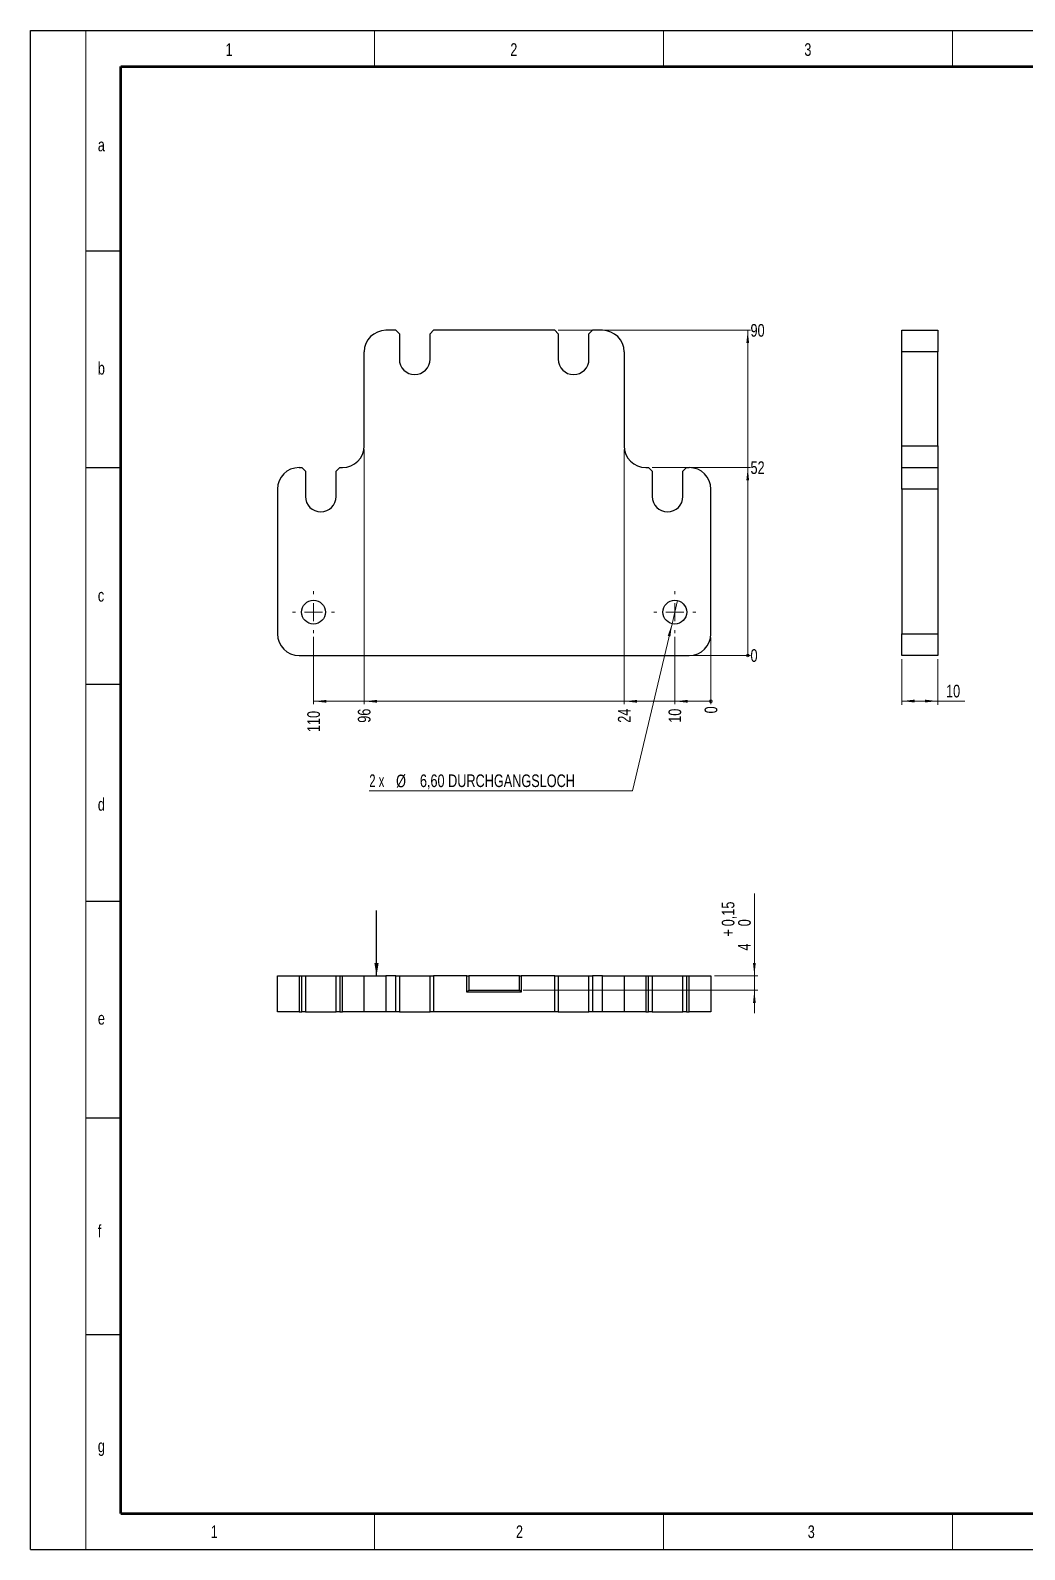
# Model space of a CAD drawing. Header units: millimetres. Extents: x 0 to 594, y 0 to 421.
# Drawn here: x 0 to 275.2, y 0 to 420.5 of the extents above; entities that cross this region are included whole.
import ezdxf

# ---------------------------------------------------------------- set-up
doc = ezdxf.new("R2010")
doc.units = ezdxf.units.MM
doc.styles.add('SLDTEXTSTYLE2', font='TXT', dxfattribs={"width": 0.75})
doc.styles.add('SLDTEXTSTYLE4', font='TXT', dxfattribs={"width": 0.666667})
doc.dimstyles.new('SLDDIMSTYLE0', dxfattribs={"dimtxt": 3.5, "dimasz": 0.254, "dimexe": 0, "dimexo": 0.0625, "dimgap": 0.875, "dimtad": 0, "dimtih": 1, "dimtoh": 1, "dimdec": 0, "dimrnd": 1e-09, "dimdsep": 46, "dimtxsty": 'SLDTEXTSTYLE2', "dimblk1": 'ORIGIN', "dimblk2": 'ORIGIN', "dimsah": 1, "dimcen": 0.09, "dimadec": 0, "dimazin": 2, "dimtfac": 1, "dimtdec": 3, "dimtofl": 0, "dimtmove": 0, "dimatfit": 3, "dimldrblk": 'ORIGIN', "dimfxl": 1, "dimfrac": 2, "dimtolj": 1, "dimtzin": 12, "dimarcsym": 0})
doc.dimstyles.new('SLDDIMSTYLE1', dxfattribs={"dimtxt": 3.5, "dimasz": 3.556, "dimexe": 0, "dimexo": 0.0625, "dimgap": 0.875, "dimtad": 0, "dimtih": 1, "dimtoh": 1, "dimrnd": 1e-09, "dimzin": 12, "dimdsep": 46, "dimtxsty": 'SLDTEXTSTYLE2', "dimsah": 1, "dimcen": 0.09, "dimadec": 0, "dimazin": 3, "dimtfac": 1, "dimtdec": 3, "dimtofl": 0, "dimtmove": 0, "dimatfit": 3, "dimfxl": 1, "dimfrac": 2, "dimtolj": 1, "dimtzin": 12, "dimarcsym": 0})
doc.dimstyles.new('SLDDIMSTYLE2', dxfattribs={"dimtxt": 3.5, "dimasz": 3.556, "dimexe": 0, "dimexo": 0.0625, "dimgap": 0.875, "dimtad": 0, "dimtih": 1, "dimtoh": 1, "dimrnd": 1e-09, "dimzin": 4, "dimdsep": 46, "dimtxsty": 'SLDTEXTSTYLE2', "dimblk1": 'NONE', "dimsah": 1, "dimcen": 0, "dimadec": 0, "dimazin": 1, "dimtfac": 1, "dimtdec": 3, "dimtmove": 0, "dimatfit": 3, "dimldrblk": 'NONE', "dimfxl": 1, "dimfrac": 2, "dimtolj": 1, "dimtzin": 12, "dimarcsym": 0})
doc.dimstyles.new('SLDDIMSTYLE3', dxfattribs={"dimtxt": 3.5, "dimasz": 3.556, "dimexe": 0, "dimexo": 0.0625, "dimgap": 0.875, "dimtad": 1, "dimrnd": 1e-09, "dimzin": 12, "dimdsep": 46, "dimtxsty": 'SLDTEXTSTYLE2', "dimsah": 1, "dimcen": 0.09, "dimadec": 0, "dimazin": 3, "dimtfac": 1, "dimtdec": 3, "dimtofl": 0, "dimtmove": 0, "dimatfit": 3, "dimfxl": 1, "dimfrac": 2, "dimtolj": 1, "dimtzin": 12, "dimarcsym": 0})
doc.dimstyles.new('SLDDIMSTYLE6', dxfattribs={"dimtxt": 3.5, "dimasz": 3.556, "dimexe": 0, "dimexo": 0.0625, "dimgap": 0.875, "dimtad": 1, "dimrnd": 1e-09, "dimzin": 12, "dimdsep": 46, "dimtxsty": 'SLDTEXTSTYLE2', "dimsah": 1, "dimcen": 0.09, "dimadec": 0, "dimazin": 3, "dimtol": 1, "dimtp": 0.15, "dimtfac": 1, "dimtmove": 0, "dimatfit": 0, "dimfxl": 1, "dimfrac": 2, "dimtolj": 1, "dimarcsym": 0})
doc.dimstyles.new('SLDDIMSTYLE8', dxfattribs={"dimtxt": 0.18, "dimasz": 3.556, "dimexe": 0, "dimexo": 0.0625, "dimgap": 0, "dimtad": 0, "dimtih": 1, "dimtoh": 1, "dimdec": 0, "dimrnd": 1e-09, "dimzin": 0, "dimdsep": 46, "dimtxsty": 'Standard', "dimsah": 1, "dimcen": 0.09, "dimadec": 0, "dimazin": 0, "dimtfac": 3.556, "dimtdec": 0, "dimtofl": 0, "dimtmove": 0, "dimatfit": 3, "dimfxl": 1, "dimfrac": 2, "dimtolj": 1, "dimtzin": 0, "dimarcsym": 0})

# ---------------------------------------------------------------- blocks, each defined once
blk = doc.blocks.new('_Origin')
at = {"color": 0, "linetype": 'ByBlock', "lineweight": -2}
blk.add_line((0, 0), (-1, 0), dxfattribs=at)
blk.add_circle((0, 0), 0.5, dxfattribs=at)
blk = doc.blocks.new('_D')
at = {"color": 7, "linetype": 'Continuous', "lineweight": 0}
blk.add_line((188.39, 252.49), (188.39, 234.03), dxfattribs=at)
at = {"color": 7, "linetype": 'Continuous', "lineweight": 18, "xscale": 0.762, "yscale": 0.762}
blk.add_blockref('_Origin', (188.39, 234.8), dxfattribs=at)
at = {"color": 7, "linetype": 'Continuous', "lineweight": 18, "insert": (186.65, 231.45), "char_height": 3.5, "attachment_point": 1, "rotation": 90, "style": 'SLDTEXTSTYLE2'}
blk.add_mtext('0', dxfattribs=at)
blk = doc.blocks.new('_D_1')
at = {"color": 7, "linetype": 'Continuous', "lineweight": 0}
for p, q in [((178.39, 252.69), (178.39, 234.03)), ((188.39, 234.8), (178.39, 234.8))]:
    blk.add_line(p, q, dxfattribs=at)
at = {"color": 7, "linetype": 'Continuous', "lineweight": 18}
blk.add_solid([(178.39, 234.8), (181.94, 234.42), (181.94, 235.18)], dxfattribs=at)
at = {"color": 7, "linetype": 'Continuous', "lineweight": 18, "insert": (176.65, 228.86), "char_height": 3.5, "attachment_point": 1, "rotation": 90, "style": 'SLDTEXTSTYLE2'}
blk.add_mtext('10', dxfattribs=at)
blk = doc.blocks.new('_D_2')
at = {"color": 7, "linetype": 'Continuous', "lineweight": 0}
for p, q in [((164.39, 304.49), (164.39, 234.03)), ((178.39, 234.8), (164.39, 234.8))]:
    blk.add_line(p, q, dxfattribs=at)
at = {"color": 7, "linetype": 'Continuous', "lineweight": 18}
blk.add_solid([(164.39, 234.8), (167.94, 234.42), (167.94, 235.18)], dxfattribs=at)
at = {"color": 7, "linetype": 'Continuous', "lineweight": 18, "insert": (162.65, 228.86), "char_height": 3.5, "attachment_point": 1, "rotation": 90, "style": 'SLDTEXTSTYLE2'}
blk.add_mtext('24', dxfattribs=at)
blk = doc.blocks.new('_D_3')
at = {"color": 7, "linetype": 'Continuous', "lineweight": 0}
for p, q in [((92.39, 304.49), (92.39, 234.03)), ((164.39, 234.8), (92.39, 234.8))]:
    blk.add_line(p, q, dxfattribs=at)
at = {"color": 7, "linetype": 'Continuous', "lineweight": 18}
blk.add_solid([(92.39, 234.8), (95.94, 234.42), (95.94, 235.18)], dxfattribs=at)
at = {"color": 7, "linetype": 'Continuous', "lineweight": 18, "insert": (90.65, 228.86), "char_height": 3.5, "attachment_point": 1, "rotation": 90, "style": 'SLDTEXTSTYLE2'}
blk.add_mtext('96', dxfattribs=at)
blk = doc.blocks.new('_D_4')
at = {"color": 7, "linetype": 'Continuous', "lineweight": 0}
for p, q in [((78.39, 252.69), (78.39, 234.03)), ((92.39, 234.8), (78.39, 234.8))]:
    blk.add_line(p, q, dxfattribs=at)
at = {"color": 7, "linetype": 'Continuous', "lineweight": 18}
blk.add_solid([(78.39, 234.8), (81.94, 234.42), (81.94, 235.18)], dxfattribs=at)
at = {"color": 7, "linetype": 'Continuous', "lineweight": 18, "insert": (76.65, 226.28), "char_height": 3.5, "attachment_point": 1, "rotation": 90, "style": 'SLDTEXTSTYLE2'}
blk.add_mtext('110', dxfattribs=at)
blk = doc.blocks.new('_D_5')
at = {"color": 7, "linetype": 'Continuous', "lineweight": 0}
blk.add_line((183.39, 247.49), (199.35, 247.49), dxfattribs=at)
at = {"color": 7, "linetype": 'Continuous', "lineweight": 18, "xscale": 0.762, "yscale": 0.762}
blk.add_blockref('_Origin', (198.58, 247.49), dxfattribs=at)
at = {"color": 7, "linetype": 'Continuous', "lineweight": 18, "insert": (199.35, 249.22), "char_height": 3.5, "attachment_point": 1, "style": 'SLDTEXTSTYLE2'}
blk.add_mtext('0', dxfattribs=at)
blk = doc.blocks.new('_D_6')
at = {"color": 7, "linetype": 'Continuous', "lineweight": 0}
for p, q in [((172.14, 299.49), (199.35, 299.49)), ((198.58, 247.49), (198.58, 299.49))]:
    blk.add_line(p, q, dxfattribs=at)
at = {"color": 7, "linetype": 'Continuous', "lineweight": 18}
blk.add_solid([(198.58, 299.49), (198.2, 295.93), (198.96, 295.93)], dxfattribs=at)
at = {"color": 7, "linetype": 'Continuous', "lineweight": 18, "insert": (199.35, 301.22), "char_height": 3.5, "attachment_point": 1, "style": 'SLDTEXTSTYLE2'}
blk.add_mtext('52', dxfattribs=at)
blk = doc.blocks.new('_D_7')
at = {"color": 7, "linetype": 'Continuous', "lineweight": 0}
for p, q in [((146.14, 337.49), (199.35, 337.49)), ((198.58, 299.49), (198.58, 337.49))]:
    blk.add_line(p, q, dxfattribs=at)
at = {"color": 7, "linetype": 'Continuous', "lineweight": 18}
blk.add_solid([(198.58, 337.49), (198.2, 333.93), (198.96, 333.93)], dxfattribs=at)
at = {"color": 7, "linetype": 'Continuous', "lineweight": 18, "insert": (199.35, 339.22), "char_height": 3.5, "attachment_point": 1, "style": 'SLDTEXTSTYLE2'}
blk.add_mtext('90', dxfattribs=at)
blk = doc.blocks.new('_D_8')
at = {"color": 7, "linetype": 'Continuous', "lineweight": 0}
for p, q in [((179.15, 262.7), (177.62, 256.28)), ((177.62, 256.28), (166.64, 210)), ((166.64, 210), (93.82, 210))]:
    blk.add_line(p, q, dxfattribs=at)
at = {"color": 7, "linetype": 'Continuous', "lineweight": 18}
blk.add_solid([(177.62, 256.28), (176.43, 252.9), (177.17, 252.73)], dxfattribs=at)
at = {"color": 7, "linetype": 'Continuous', "lineweight": 18, "char_height": 3.5, "attachment_point": 1}
for s, insert, style in [('2 x', (93.82, 214.56), 'SLDTEXTSTYLE4'), ('%%c', (101.24, 214.51), 'SLDTEXTSTYLE2'), ('6,60 DURCHGANGSLOCH', (107.83, 214.56), 'SLDTEXTSTYLE2')]:
    blk.add_mtext(s, dxfattribs=dict(at, insert=insert, style=style))
blk = doc.blocks.new('_None')
blk = doc.blocks.new('SW_CENTERMARKSYMBOL_0')
at = {"color": 0, "linetype": 'Continuous', "lineweight": 18}
for p, q in [((0, 5), (0, 5.8)), ((-5, 0), (-5.8, 0)), ((0, 0), (-2.5, 0)), ((0, 0), (0, 2.5)), ((0, 0), (0, -2.5)), ((0, 0), (2.5, 0)), ((5, 0), (5.8, 0)), ((0, -5), (0, -5.8))]:
    blk.add_line(p, q, dxfattribs=at)
blk = doc.blocks.new('SW_CENTERMARKSYMBOL_1')
at = {"color": 0, "linetype": 'Continuous', "lineweight": 18}
for p, q in [((0, 5), (0, 5.8)), ((-5, 0), (-5.8, 0)), ((0, 0), (-2.5, 0)), ((0, 0), (0, 2.5)), ((0, 0), (0, -2.5)), ((0, 0), (2.5, 0)), ((5, 0), (5.8, 0)), ((0, -5), (0, -5.8))]:
    blk.add_line(p, q, dxfattribs=at)
blk = doc.blocks.new('_D_9')
at = {"color": 7, "linetype": 'Continuous', "lineweight": 0}
for p, q in [((241.21, 246.49), (241.21, 233.86)), ((251.21, 246.49), (251.21, 233.86)), ((241.21, 234.86), (251.21, 234.86)), ((251.21, 234.86), (258.65, 234.86))]:
    blk.add_line(p, q, dxfattribs=at)
at = {"color": 7, "linetype": 'Continuous', "lineweight": 18}
for points in [[(241.21, 234.86), (244.76, 234.48), (244.76, 235.25)], [(251.21, 234.86), (247.65, 235.25), (247.65, 234.48)]]:
    blk.add_solid(points, dxfattribs=at)
at = {"color": 7, "linetype": 'Continuous', "lineweight": 18, "insert": (253.48, 239.38), "char_height": 3.5, "attachment_point": 1, "style": 'SLDTEXTSTYLE2'}
blk.add_mtext('10', dxfattribs=at)
blk = doc.blocks.new('_D_26')
at = {"color": 7, "linetype": 'Continuous', "lineweight": 0}
for p, q in [((200.42, 158.81), (200.42, 181.58)), ((189.39, 158.81), (201.42, 158.81)), ((200.42, 158.81), (200.42, 154.81)), ((136.41, 154.81), (201.42, 154.81)), ((200.42, 154.81), (200.42, 148.46))]:
    blk.add_line(p, q, dxfattribs=at)
at = {"color": 7, "linetype": 'Continuous', "lineweight": 18}
for points in [[(200.42, 158.81), (200.8, 162.37), (200.04, 162.37)], [(200.42, 154.81), (200.04, 151.26), (200.8, 151.26)]]:
    blk.add_solid(points, dxfattribs=at)
at = {"color": 7, "linetype": 'Continuous', "lineweight": 18, "char_height": 3.5, "attachment_point": 1, "rotation": 90, "style": 'SLDTEXTSTYLE2'}
for s, insert in [('0,15', (191.39, 172.53)), ('0', (195.91, 172.53)), ('+', (191.39, 169.7)), ('4', (195.86, 165.82))]:
    blk.add_mtext(s, dxfattribs=dict(at, insert=insert))

msp = doc.modelspace()

# ---------------------------------------------------------------- linework, layer by layer
at = {"color": 7, "linetype": 'Continuous', "lineweight": 25}
for p, q in [((0, 0), (0, 420.5)), ((0, 420.5), (593.962, 420.5)), ((15.335, 359.5), (25, 359.5)), ((101.136, 337.487), (98.386, 337.487)), ((102.136, 336.487), (101.136, 337.487)), ((102.136, 336.487), (102.136, 329.487)), ((111.636, 337.487), (110.636, 336.487)), ((110.636, 329.487), (110.636, 336.487)), ((145.136, 337.487), (111.636, 337.487)), ((146.136, 336.487), (145.136, 337.487)), ((146.136, 336.487), (146.136, 329.487)), ((155.636, 337.487), (154.636, 336.487)), ((154.636, 329.487), (154.636, 336.487)), ((158.386, 337.487), (155.636, 337.487)), ((241.206, 337.487), (251.206, 337.487)), ((241.206, 331.487), (241.206, 337.487)), ((251.206, 337.487), (251.206, 331.487)), ((92.386, 305.487), (92.386, 331.487)), ((164.386, 331.487), (164.386, 305.487)), ((251.206, 331.487), (241.206, 331.487)), ((241.206, 305.487), (241.206, 331.487)), ((251.206, 305.487), (251.206, 331.487)), ((241.206, 305.487), (251.206, 305.487)), ((241.206, 299.487), (241.206, 305.487)), ((251.206, 305.487), (251.206, 299.487)), ((15.335, 299.5), (25, 299.5)), ((74.386, 299.487), (75.136, 299.487)), ((76.136, 298.487), (75.136, 299.487)), ((85.636, 299.487), (84.636, 298.487)), ((85.636, 299.487), (86.386, 299.487)), ((170.386, 299.487), (171.136, 299.487)), ((172.136, 298.487), (171.136, 299.487)), ((181.636, 299.487), (180.636, 298.487)), ((181.636, 299.487), (182.386, 299.487)), ((241.206, 299.487), (251.206, 299.487)), ((241.206, 293.487), (241.206, 299.487)), ((251.206, 299.487), (251.206, 293.487)), ((76.136, 298.487), (76.136, 291.487)), ((84.636, 291.487), (84.636, 298.487)), ((172.136, 298.487), (172.136, 291.487)), ((180.636, 291.487), (180.636, 298.487)), ((68.386, 293.487), (68.386, 253.487)), ((188.386, 253.487), (188.386, 293.487)), ((251.206, 293.487), (241.206, 293.487)), ((241.206, 293.487), (241.206, 253.487)), ((251.206, 293.487), (251.206, 253.487)), ((241.206, 253.487), (251.206, 253.487)), ((241.206, 247.487), (241.206, 253.487)), ((251.206, 253.487), (251.206, 247.487)), ((74.386, 247.487), (182.386, 247.487)), ((251.206, 247.487), (241.206, 247.487)), ((15.335, 239.5), (25, 239.5)), ((15.335, 179.5), (25, 179.5)), ((68.386, 148.814), (68.386, 158.814)), ((68.386, 158.814), (74.386, 158.814)), ((74.386, 158.814), (74.386, 148.814)), ((74.386, 158.814), (75.136, 158.814)), ((75.136, 148.814), (75.136, 158.814)), ((75.136, 158.814), (76.136, 158.814)), ((76.136, 158.814), (76.136, 148.814)), ((76.136, 158.814), (84.636, 158.814)), ((84.636, 148.814), (84.636, 158.814)), ((84.636, 158.814), (85.636, 158.814)), ((85.636, 158.814), (85.636, 148.814)), ((85.636, 158.814), (86.386, 158.814)), ((86.386, 148.814), (86.386, 158.814)), ((86.386, 158.814), (92.386, 158.814)), ((92.386, 148.814), (92.386, 158.814)), ((92.386, 158.814), (98.386, 158.814)), ((98.386, 158.814), (98.386, 148.814)), ((101.136, 158.814), (98.386, 158.814)), ((101.136, 148.814), (101.136, 158.814)), ((101.136, 158.814), (102.136, 158.814)), ((102.136, 158.814), (102.136, 148.814)), ((102.136, 158.814), (110.636, 158.814)), ((110.636, 148.814), (110.636, 158.814)), ((110.636, 158.814), (111.636, 158.814)), ((111.636, 158.814), (111.636, 148.814)), ((120.866, 158.814), (111.636, 158.814)), ((120.866, 154.314), (120.866, 158.814)), ((120.866, 158.814), (121.366, 158.814)), ((121.366, 158.814), (121.366, 154.814)), ((135.406, 158.814), (121.366, 158.814)), ((135.406, 154.814), (135.406, 158.814)), ((135.406, 158.814), (135.906, 158.814)), ((135.906, 158.814), (135.906, 154.314)), ((145.136, 158.814), (135.906, 158.814)), ((145.136, 148.814), (145.136, 158.814)), ((145.136, 158.814), (146.136, 158.814)), ((146.136, 158.814), (146.136, 148.814)), ((146.136, 158.814), (154.636, 158.814)), ((154.636, 148.814), (154.636, 158.814)), ((154.636, 158.814), (155.636, 158.814)), ((155.636, 158.814), (155.636, 148.814)), ((158.386, 158.814), (155.636, 158.814)), ((158.386, 148.814), (158.386, 158.814)), ((158.386, 158.814), (164.386, 158.814)), ((164.386, 158.814), (164.386, 148.814)), ((164.386, 158.814), (170.386, 158.814)), ((170.386, 158.814), (170.386, 148.814)), ((170.386, 158.814), (171.136, 158.814)), ((171.136, 148.814), (171.136, 158.814)), ((171.136, 158.814), (172.136, 158.814)), ((172.136, 158.814), (172.136, 148.814)), ((172.136, 158.814), (180.636, 158.814)), ((180.636, 148.814), (180.636, 158.814)), ((180.636, 158.814), (181.636, 158.814)), ((181.636, 158.814), (181.636, 148.814)), ((181.636, 158.814), (182.386, 158.814)), ((182.386, 148.814), (182.386, 158.814)), ((182.386, 158.814), (188.386, 158.814)), ((188.386, 158.814), (188.386, 148.814)), ((121.366, 154.814), (120.866, 154.314)), ((135.906, 154.314), (120.866, 154.314)), ((121.366, 154.814), (135.406, 154.814)), ((135.406, 154.814), (135.906, 154.314)), ((74.386, 148.814), (68.386, 148.814)), ((74.386, 148.814), (75.136, 148.814)), ((76.136, 148.814), (75.136, 148.814)), ((76.136, 148.814), (84.636, 148.814)), ((85.636, 148.814), (84.636, 148.814)), ((85.636, 148.814), (86.386, 148.814)), ((92.386, 148.814), (86.386, 148.814)), ((98.386, 148.814), (92.386, 148.814)), ((101.136, 148.814), (98.386, 148.814)), ((102.136, 148.814), (101.136, 148.814)), ((102.136, 148.814), (110.636, 148.814)), ((111.636, 148.814), (110.636, 148.814)), ((145.136, 148.814), (111.636, 148.814)), ((146.136, 148.814), (145.136, 148.814)), ((146.136, 148.814), (154.636, 148.814)), ((155.636, 148.814), (154.636, 148.814)), ((158.386, 148.814), (155.636, 148.814)), ((164.386, 148.814), (158.386, 148.814)), ((170.386, 148.814), (164.386, 148.814)), ((170.386, 148.814), (171.136, 148.814)), ((172.136, 148.814), (171.136, 148.814)), ((172.136, 148.814), (180.636, 148.814)), ((181.636, 148.814), (180.636, 148.814)), ((181.636, 148.814), (182.386, 148.814)), ((188.386, 148.814), (182.386, 148.814)), ((15.335, 119.5), (25, 119.5)), ((15.335, 59.5), (25, 59.5)), ((0, 0), (593.962, 0))]:
    msp.add_line(p, q, dxfattribs=at)
at = {"color": 7, "linetype": 'Continuous', "lineweight": 18}
for p, q in [((15.335, 420.5), (15.335, 0)), ((95.296, 420.5), (95.296, 410.5)), ((175.258, 420.5), (175.258, 410.5)), ((255.22, 420.5), (255.22, 410.5)), ((95.296, 10), (95.296, 0)), ((175.258, 10), (175.258, 0)), ((255.22, 10), (255.22, 0))]:
    msp.add_line(p, q, dxfattribs=at)
at = {"color": 7, "linetype": 'Continuous', "lineweight": 50}
for p, q in [((25, 10), (25, 410.5)), ((25, 410.5), (583.962, 410.5)), ((25, 10), (583.962, 10))]:
    msp.add_line(p, q, dxfattribs=at)
at = {"color": 7, "linetype": 'Continuous', "lineweight": 25}
for centre in [(78.386, 259.487), (178.386, 259.487)]:
    msp.add_circle(centre, 3.3, dxfattribs=at)
for centre, radius, start, end in [((98.386, 331.487), 6, 90, 180), ((158.386, 331.487), 6, 0, 90), ((106.386, 329.487), 4.25, 180, 0), ((150.386, 329.487), 4.25, 180, 0), ((86.386, 305.487), 6, 270, 0), ((170.386, 305.487), 6, 180, 270), ((74.386, 293.487), 6, 90, 180), ((182.386, 293.487), 6, 0, 90), ((80.386, 291.487), 4.25, 180, 0), ((176.386, 291.487), 4.25, 180, 0), ((74.386, 253.487), 6, 180, 270), ((182.386, 253.487), 6, 270, 0)]:
    msp.add_arc(centre, radius, start, end, dxfattribs=at)

# ---------------------------------------------------------------- block references
at = {"color": 7, "linetype": 'Continuous', "lineweight": 0}
for name, p in [('SW_CENTERMARKSYMBOL_1', (78.386, 259.487)), ('SW_CENTERMARKSYMBOL_0', (178.386, 259.487))]:
    msp.add_blockref(name, p, dxfattribs=at)

# ---------------------------------------------------------------- texts
at = {"color": 7, "linetype": 'Continuous', "lineweight": 0, "char_height": 3.5, "attachment_point": 1, "style": 'SLDTEXTSTYLE2'}
for s, insert in [('1', (54.042, 416.945)), ('2', (132.855, 416.945)), ('3', (214.252, 416.945)), ('a', (18.675, 390.526)), ('b', (18.675, 328.74)), ('c', (18.675, 265.882)), ('d', (18.675, 208.025)), ('e', (18.675, 148.816)), ('f', (18.675, 89.898)), ('g', (18.675, 30.458)), ('1', (49.922, 6.698)), ('2', (134.419, 6.698)), ('3', (215.19, 6.698))]:
    msp.add_mtext(s, dxfattribs=dict(at, insert=insert))

# ---------------------------------------------------------------- dimensions: what is measured, and where the dimension line sits
at = {"color": 7, "linetype": 'Continuous', "lineweight": 18}
for feature_location, offset, dtype, origin, dimstyle, picture, middle in [((145.136, 337.487), (54.21, 0), 0, (182.386, 247.487), 'SLDDIMSTYLE1', '_D_7', (201.932, 337.487)), ((92.386, 305.487), (0, -71.453), 1, (188.386, 253.487), 'SLDDIMSTYLE1', '_D_3', (92.386, 231.448)), ((164.386, 305.487), (0, -71.453), 1, (188.386, 253.487), 'SLDDIMSTYLE1', '_D_2', (164.386, 231.448)), ((171.136, 299.487), (28.21, 0), 0, (182.386, 247.487), 'SLDDIMSTYLE1', '_D_6', (201.932, 299.487)), ((78.386, 253.687), (0, -19.653), 1, (188.386, 253.487), 'SLDDIMSTYLE1', '_D_4', (78.386, 230.155)), ((178.386, 253.687), (0, -19.653), 1, (188.386, 253.487), 'SLDDIMSTYLE1', '_D_1', (178.386, 231.448)), ((188.38570199, 253.487499773), (0, -19.453404567), 1, (188.38570199, 253.487499773), 'SLDDIMSTYLE0', '_D', (188.38570199, 232.741039608)), ((182.38570199, 247.487499773), (16.960072741, 0), 0, (182.38570199, 247.487499773), 'SLDDIMSTYLE0', '_D_5', (200.638830328, 247.487499773))]:
    dim = msp.add_ordinate_dim(feature_location=feature_location, offset=offset, dtype=dtype, origin=origin, dimstyle=dimstyle, dxfattribs=at)
    dim.commit()
    dim.dimension.update_dxf_attribs({"geometry": picture, "text_midpoint": middle})
dim = msp.add_diameter_dim_2p(p1=(179.148, 262.698), p2=(177.623, 256.277), text='2 x <> DURCHGANGSLOCH\\P', dimstyle='SLDDIMSTYLE2', dxfattribs=at)
dim.commit()
dim.dimension.update_dxf_attribs({"geometry": '_D_8', "text_midpoint": (129.437, 212.804), "dimtype": 163})
dim = msp.add_linear_dim(base=(251.206, 234.865), p1=(241.206, 247.487), p2=(251.206, 247.487), dimstyle='SLDDIMSTYLE3', dxfattribs=at)
dim.commit()
dim.dimension.update_dxf_attribs({"geometry": '_D_9', "text_midpoint": (256.066, 234.865), "dimtype": 160})
dim = msp.add_linear_dim(base=(200.423, 154.814), p1=(188.386, 158.814), p2=(135.406, 154.814), angle=90, dimstyle='SLDDIMSTYLE6', dxfattribs=at)
dim.commit()
dim.dimension.update_dxf_attribs({"geometry": '_D_26', "text_midpoint": (200.423, 173.698), "dimtype": 160})

# ---------------------------------------------------------------- leaders
msp.add_leader([(95.821, 158.814), (95.821, 176.927)], dimstyle='SLDDIMSTYLE8', dxfattribs=at)

doc.saveas('drawing.dxf')
